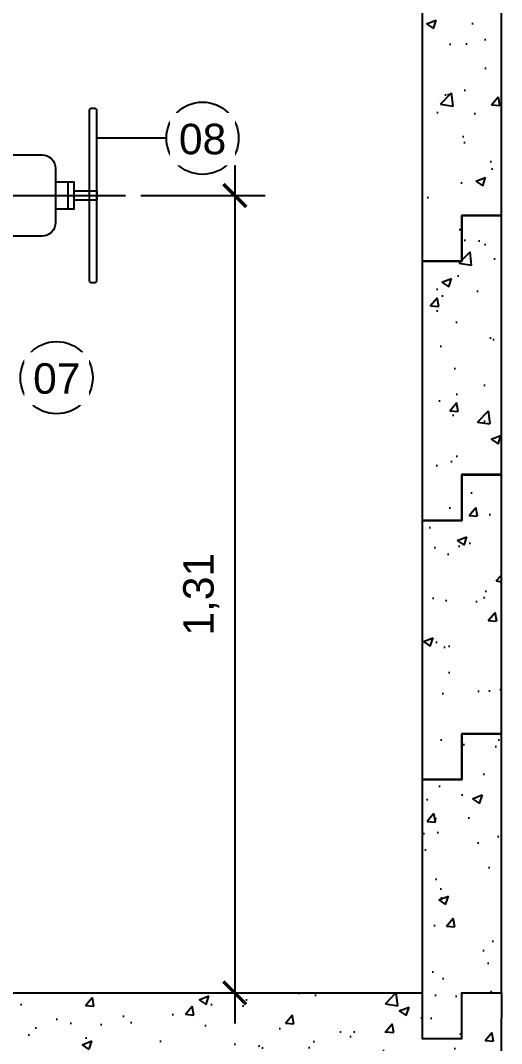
# Model space of a CAD drawing. Extents: x -160 to 364724, y -100 to 7353297.
# Drawn here: x 360706.098 to 360706.887, y 7352441.248 to 7352442.926 of the extents above; entities that cross this region are included whole.
import ezdxf
from ezdxf.enums import TextEntityAlignment as Align

# ---------------------------------------------------------------- set-up
doc = ezdxf.new("R2010")
doc.units = 0
doc.header["$LTSCALE"] = 5
doc.linetypes.add('SGC_DASHDOT', pattern=[1, 0.5, -0.25, 0, -0.25])
for name, color, linetype in [('BOLA LM', 1, 'Continuous'), ('FLANGES', 2, 'Continuous'), ('PAREDE CONCRETO CORTE', 5, 'Continuous'), ('SANC_COTAS', 1, 'Continuous'), ('SANC_TEXTO', 2, 'Continuous'), ('SGC-Eixos', 253, 'SGC_DASHDOT'), ('SGC-Valvulas (Acionamento)', 2, 'Continuous'), ('SGC-Valvulas (Linhas Externas)', 3, 'Continuous'), ('VEGETAÇÃO', 7, 'Continuous')]:
    doc.layers.add(name, color=color, linetype=linetype)
doc.styles.add('R-80', font='arial.ttf')
doc.dimstyles.new('GERAL - 25', dxfattribs={"dimscale": 0.025, "dimtxt": 2, "dimasz": 1.5, "dimexe": 2, "dimexo": 1, "dimgap": 1, "dimtad": 1, "dimzin": 0, "dimtxsty": 'R-80', "dimblk": 'ARCHTICK', "dimcen": 0, "dimdle": 2, "dimclrd": 1, "dimclre": 1, "dimclrt": 2, "dimadec": 0, "dimazin": 0, "dimtfac": 0.5, "dimtmove": 2, "dimatfit": 3, "dimldrblk": 'OPEN90', "dimfxl": 1, "dimtolj": 1, "dimtzin": 0, "dimarcsym": 0})
doc.dimstyles.new('LEADER - 25', dxfattribs={"dimscale": 0.025, "dimtxt": 2, "dimasz": 1.5, "dimexe": 2, "dimexo": 1, "dimgap": 1, "dimtad": 1, "dimzin": 0, "dimtxsty": 'R-80', "dimcen": 0, "dimdle": 2, "dimclrd": 1, "dimclre": 1, "dimclrt": 2, "dimadec": 0, "dimazin": 0, "dimtfac": 0.5, "dimtmove": 2, "dimatfit": 3, "dimfxl": 1, "dimtolj": 1, "dimtzin": 0, "dimarcsym": 0})
pattern_1 = [(50, (360719.99334, 7352442.48487), (0.1639662, -0.0143452), [0.017145, -0.188595]), (355, (360719.99334, 7352442.48487), (-0.031719, 0.1719512), [0.013716, -0.1508765]), (100.4514, (360720.007, 7352442.48367), (0.1322471, 0.157606), [0.014571, -0.1602812]), (46.1842, (360719.99334, 7352442.53059), (0.243971, -0.037838), [0.0257175, -0.2828925]), (96.6356, (360720.01367, 7352442.52743), (0.2136637, 0.2226835), [0.0218565, -0.240422]), (351.1842, (360719.99334, 7352442.53059), (0.2136637, 0.2226835), [0.020574, -0.2263138]), (21, (360720.0162, 7352442.51916), (0.136453, -0.0920387), [0.017145, -0.188595]), (326, (360720.0162, 7352442.51916), (0.0556218, 0.1657692), [0.013716, -0.150876]), (71.4514, (360720.02757, 7352442.51149), (0.1920748, 0.0737305), [0.014571, -0.160281]), (37.5, (360719.99334, 7352442.48487), (0.00277974, 0.07609953), [0, -0.1490472, 0, -0.153162, 0, -0.1514475]), (7.5, (360719.99334, 7352442.48487), (0.0601377, 0.0901625), [0, -0.0873252, 0, -0.1456182, 0, -0.0577215]), (327.5, (360719.942363, 7352442.48487), (0.12203154, -0.00515587), [0, -0.05715, 0, -0.178308, 0, -0.236601]), (317.5, (360719.9195, 7352442.48487), (0.1333163, 0.0228838), [0, -0.074295, 0, -0.1184148, 0, -0.168021])]

# ---------------------------------------------------------------- blocks, each defined once
blk = doc.blocks.new('SG_1_R23FC10_D100', base_point=(3190.0192, 1643.3186))
at = {"layer": 'FLANGES'}
blk.add_line((3190.0414, 1643.6067), (3189.997, 1643.6067), dxfattribs=at)
blk.add_lwpolyline([(3190.0414, 1643.5868), (3190.0414, 1643.6166), (3189.997, 1643.6166), (3189.997, 1643.5868)], dxfattribs=at)
for points in [[(3189.9242, 1643.2086), (3189.9242, 1643.4286), (3189.9432, 1643.4286), (3189.9432, 1643.2086)], [(3190.1142, 1643.2086), (3190.1142, 1643.4286), (3190.0952, 1643.4286), (3190.0952, 1643.2086)]]:
    blk.add_lwpolyline(points, close=True, dxfattribs=at)
at = {"layer": 'SGC-Valvulas (Acionamento)', "color": 3}
blk.add_lwpolyline([(3189.8798, 1643.6546), (3190.1586, 1643.6546, -0.414214), (3190.1618, 1643.6514), (3190.1618, 1643.6451, -0.414214), (3190.1586, 1643.6419), (3189.8798, 1643.6419, -0.414214), (3189.8766, 1643.6451), (3189.8766, 1643.6514, -0.414214)], format="xyb", close=True, dxfattribs=at)
at = {"layer": 'SGC-Valvulas (Acionamento)'}
blk.add_lwpolyline([(3190.0266, 1643.6166), (3190.0266, 1643.6546), (3190.0118, 1643.6546), (3190.0118, 1643.6166)], dxfattribs=at)
at = {"layer": 'SGC-Valvulas (Linhas Externas)'}
for p, q in [((3189.9527, 1643.3776), (3189.9527, 1643.4286)), ((3190.0857, 1643.3776), (3190.0857, 1643.4286)), ((3189.9432, 1643.3776), (3189.9527, 1643.3776)), ((3190.0952, 1643.3776), (3190.0857, 1643.3776)), ((3190.0952, 1643.2596), (3189.9432, 1643.2596))]:
    blk.add_line(p, q, dxfattribs=at)
blk.add_lwpolyline([(3190.0544, 1643.2818), (3190.0544, 1643.3881, -0.198912), (3190.0608, 1643.4037), (3190.0792, 1643.4221, 0.198912), (3190.0857, 1643.4378), (3190.0857, 1643.5646, 0.414214), (3190.0635, 1643.5868), (3189.9749, 1643.5868, 0.414214), (3189.9527, 1643.5646), (3189.9527, 1643.4378, 0.198912), (3189.9592, 1643.4221), (3189.9776, 1643.4037, -0.198912), (3189.984, 1643.3881), (3189.984, 1643.2818, 0.414214), (3190.0062, 1643.2596), (3190.0322, 1643.2596, 0.414214)], format="xyb", close=True, dxfattribs=at)
for points in [[(3189.9527, 1643.5077), (3189.9776, 1643.4828, -0.198912), (3189.984, 1643.4672), (3189.984, 1643.3972)], [(3190.0857, 1643.5077), (3190.0608, 1643.4828, 0.198912), (3190.0544, 1643.4672), (3190.0544, 1643.3972)]]:
    blk.add_lwpolyline(points, format="xyb", dxfattribs=at)
blk = doc.blocks.new('_ARCHTICK')
at = {"color": 0, "linetype": 'ByBlock', "const_width": 0.15}
blk.add_lwpolyline([(-0.5, -0.5), (0.5, 0.5)], dxfattribs=at)
blk = doc.blocks.new('*D380')
at = {"layer": 'Defpoints', "color": 0, "transparency": 16777216}
for p in [(360706.2701, 7352442.6386), (360706.3992, 7352441.3308), (360706.4493, 7352441.3308)]:
    blk.add_point(p, dxfattribs=at)
at = {"layer": 'SANC_COTAS', "color": 1, "lineweight": -2, "transparency": 16777216}
for p, q in [((360706.4493, 7352442.6886), (360706.4493, 7352441.2808)), ((360706.2951, 7352442.6386), (360706.4993, 7352442.6386)), ((360706.4242, 7352441.3308), (360706.4993, 7352441.3308))]:
    blk.add_line(p, q, dxfattribs=at)
at = {"layer": 'SANC_COTAS', "color": 1, "lineweight": -2, "transparency": 16777216, "xscale": 0.03750000000000001, "yscale": 0.03750000000000001, "zscale": 0.03750000000000001}
for p, rotation in [((360706.4493, 7352442.6386), 90), ((360706.4493, 7352441.3308), 270)]:
    blk.add_blockref('_ARCHTICK', p, dxfattribs=dict(at, rotation=rotation))
at = {"layer": 'SANC_COTAS', "color": 2, "transparency": 16777216, "insert": (360706.3943, 7352441.9847), "char_height": 0.05, "attachment_point": 5, "rotation": 90, "style": 'R-80'}
blk.add_mtext('\\A1;1,31', dxfattribs=at)
blk = doc.blocks.new('_Open90')
at = {"color": 0, "linetype": 'ByBlock', "lineweight": -2}
for p, q in [((-0.5, 0.5), (0, 0)), ((0, 0), (-1, 0)), ((0, 0), (-0.5, -0.5))]:
    blk.add_line(p, q, dxfattribs=at)

msp = doc.modelspace()

# ---------------------------------------------------------------- hatches: boundary and pattern name
at = {"layer": 'VEGETAÇÃO'}
h = msp.add_hatch(dxfattribs=at)
h.set_pattern_fill('AR-CONC', color=1, scale=0.0009)
h.set_pattern_definition(pattern_1)
h.paths.add_polyline_path([(360706.8871, 7352442.6058), (360706.8871, 7352443.0308), (360706.8221, 7352443.0308), (360706.8221, 7352442.9558), (360706.7571, 7352442.9558), (360706.7571, 7352442.5308), (360706.8221, 7352442.5308), (360706.8221, 7352442.6058)])
h = msp.add_hatch(dxfattribs=at)
h.set_pattern_fill('AR-CONC', color=1, scale=0.0009)
h.set_pattern_definition(pattern_1)
h.paths.add_polyline_path([(360706.8871, 7352442.1808), (360706.8871, 7352442.6058), (360706.8221, 7352442.6058), (360706.8221, 7352442.5308), (360706.7571, 7352442.5308), (360706.7571, 7352442.1058), (360706.8221, 7352442.1058), (360706.8221, 7352442.1808)])
h = msp.add_hatch(dxfattribs=at)
h.set_pattern_fill('AR-CONC', color=1, scale=0.0009)
h.set_pattern_definition(pattern_1)
h.paths.add_polyline_path([(360706.8871, 7352441.7558), (360706.8871, 7352442.1808), (360706.8221, 7352442.1808), (360706.8221, 7352442.1058), (360706.7571, 7352442.1058), (360706.7571, 7352441.6808), (360706.8221, 7352441.6808), (360706.8221, 7352441.7558)])
h = msp.add_hatch(dxfattribs=at)
h.set_pattern_fill('AR-CONC', color=1, scale=0.0009)
h.set_pattern_definition(pattern_1)
h.paths.add_polyline_path([(360706.8871, 7352441.3308), (360706.8871, 7352441.7558), (360706.8221, 7352441.7558), (360706.8221, 7352441.6808), (360706.7571, 7352441.6808), (360706.7571, 7352441.2558), (360706.8221, 7352441.2558), (360706.8221, 7352441.3308)])
h = msp.add_hatch(dxfattribs=at)
h.set_pattern_fill('AR-CONC', color=1, scale=0.0009)
h.set_pattern_definition([(50, (360706.6963, 7352441.26698), (0.163966, -0.014345), [0.017145, -0.188595]), (355, (360706.6963, 7352441.26698), (-0.031719, 0.171951), [0.013716, -0.150877]), (100.4514, (360706.70997, 7352441.26579), (0.132247, 0.157606), [0.014571, -0.160281]), (46.184, (360706.6963, 7352441.3127), (0.243971, -0.037838), [0.025717, -0.282892]), (96.636, (360706.71664, 7352441.30955), (0.213664, 0.222684), [0.021857, -0.240422]), (351.184, (360706.6963, 7352441.3127), (0.213664, 0.222684), [0.020574, -0.226314]), (21, (360706.71916, 7352441.30127), (0.136453, -0.092039), [0.017145, -0.188595]), (326, (360706.71916, 7352441.30127), (0.055622, 0.165769), [0.013716, -0.150876]), (71.4514, (360706.73054, 7352441.2936), (0.192075, 0.0737305), [0.014571, -0.160281]), (37.5, (360706.696305, 7352441.266984), (0.0027797, 0.0760995), [0, -0.1490472, 0, -0.153162, 0, -0.1514475]), (7.5, (360706.696305, 7352441.26698), (0.0601377, 0.0901625), [0, -0.0873252, 0, -0.1456182, 0, -0.0577215]), (327.5, (360706.64533, 7352441.266984), (0.1220315, -0.0051559), [0, -0.05715, 0, -0.178308, 0, -0.236601]), (317.5, (360706.62247, 7352441.26698), (0.1333163, 0.022884), [0, -0.074295, 0, -0.118415, 0, -0.168021])])
h.paths.add_polyline_path([(360704.1271, 7352441.3308), (360704.6271, 7352441.3308), (360704.1921, 7352441.3308), (360704.1921, 7352441.2558), (360704.2571, 7352441.2558), (360704.2571, 7352441.3308), (360706.7571, 7352441.3308), (360706.7571, 7352441.2558), (360706.8221, 7352441.2558), (360706.8221, 7352441.3308), (360706.3871, 7352441.3308), (360706.884, 7352441.3308), (360706.884, 7352440.8308), (360704.1271, 7352440.8308)])

# ---------------------------------------------------------------- linework, layer by layer
at = {"layer": 'BOLA LM'}
msp.add_line((360706.3371, 7352442.7325), (360706.223, 7352442.7325), dxfattribs=at)
for centre in [(360706.3964, 7352442.7325), (360706.1569, 7352442.3398)]:
    msp.add_circle(centre, 0.0593, dxfattribs=at)
at = {"layer": 'PAREDE CONCRETO CORTE', "flags": 128}
for points in [[(360706.8871, 7352442.6057), (360706.8871, 7352443.0307), (360706.8221, 7352443.0307), (360706.8221, 7352442.9557), (360706.7571, 7352442.9557), (360706.7571, 7352442.5307), (360706.8221, 7352442.5307), (360706.8221, 7352442.6057)], [(360706.8871, 7352442.1807), (360706.8871, 7352442.6057), (360706.8221, 7352442.6057), (360706.8221, 7352442.5307), (360706.7571, 7352442.5307), (360706.7571, 7352442.1057), (360706.8221, 7352442.1057), (360706.8221, 7352442.1807)], [(360706.8871, 7352441.7558), (360706.8871, 7352442.1808), (360706.8221, 7352442.1808), (360706.8221, 7352442.1058), (360706.7571, 7352442.1058), (360706.7571, 7352441.6808), (360706.8221, 7352441.6808), (360706.8221, 7352441.7558)], [(360706.8871, 7352441.3308), (360706.8871, 7352441.7558), (360706.8221, 7352441.7558), (360706.8221, 7352441.6808), (360706.7571, 7352441.6808), (360706.7571, 7352441.2558), (360706.8221, 7352441.2558), (360706.8221, 7352441.3308)]]:
    msp.add_lwpolyline(points, close=True, dxfattribs=at)
for points in [[(360706.8871, 7352441.3308), (360706.8871, 7352441.3308), (360706.884, 7352440.8308), (360704.1271, 7352440.8308), (360704.1271, 7352441.3308), (360704.1271, 7352441.3308)], [(360704.2571, 7352441.3308), (360706.7571, 7352441.3308)]]:
    msp.add_lwpolyline(points, dxfattribs=at)
at = {"layer": 'SGC-Eixos', "ltscale": 0.3}
msp.add_line((360705.828, 7352442.6386), (360706.2701, 7352442.6386), dxfattribs=at)

# ---------------------------------------------------------------- block references
at = {"layer": 'SGC-Valvulas (Linhas Externas)', "xscale": -1, "rotation": 270}
msp.add_blockref('SG_1_R23FC10_D100', (360705.887, 7352442.6386), dxfattribs=at)

# ---------------------------------------------------------------- dimensions: what is measured, and where the dimension line sits
at = {"layer": 'SANC_COTAS'}
dim = msp.add_linear_dim(base=(360706.4493, 7352441.3308), p1=(360706.2701, 7352442.6386), p2=(360706.3992, 7352441.3308), angle=90, dimstyle='GERAL - 25', dxfattribs=at)
dim.commit()
dim.dimension.update_dxf_attribs({"geometry": '*D380', "text_midpoint": (360706.3943, 7352441.9847)})

# ---------------------------------------------------------------- leaders
msp.add_leader([(360705.8688, 7352441.5064), (360706.5987, 7352440.3969)], dimstyle='LEADER - 25', dxfattribs=at)

# ---------------------------------------------------------------- next in the draw order: wipeouts: each hides what was drawn before it
for points in [[(360706.3431, 7352442.6878), (360706.4498, 7352442.6878), (360706.4498, 7352442.7739), (360706.3431, 7352442.7739)], [(360706.1037, 7352442.2952), (360706.2103, 7352442.2952), (360706.2103, 7352442.3812), (360706.1037, 7352442.3812)]]:
    msp.add_wipeout(points).dxf.layer = 'SANC_TEXTO'

# ---------------------------------------------------------------- next in the draw order: texts
at = {"layer": 'SANC_TEXTO', "style": 'R-80'}
for s, p in [('08', (360706.3965, 7352442.7062)), ('07', (360706.1572, 7352442.3135))]:
    msp.add_text(s, height=0.05, dxfattribs=at).set_placement(p, align=Align.CENTER)

doc.saveas('drawing.dxf')
